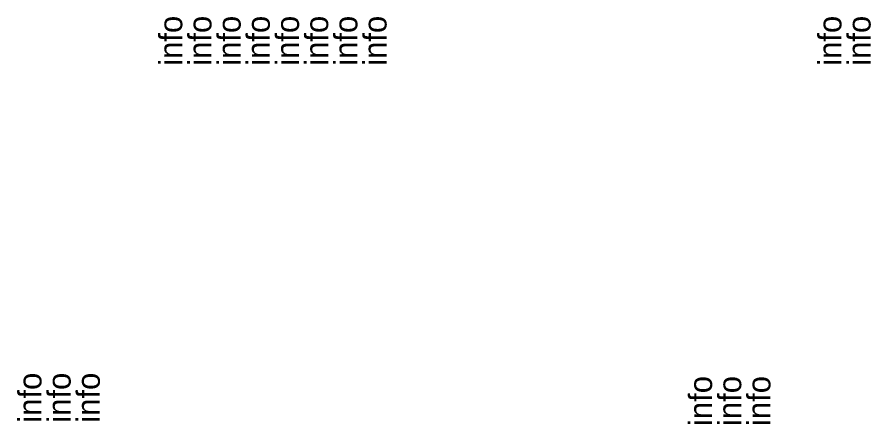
# Model space of a CAD drawing. Header units: millimetres. Extents: x 2151 to 5908, y -441 to 3322.
# Drawn here: x 3414.2 to 3561.7, y 3110.9 to 3181.1 of the extents above; entities that cross this region are included whole.
import ezdxf

# ---------------------------------------------------------------- set-up
doc = ezdxf.new("R2010")
doc.units = ezdxf.units.MM
doc.styles.add('CP_SIGNAL', font='cp_simplex.shx')

msp = doc.modelspace()

# ---------------------------------------------------------------- texts
at = {"char_height": 4, "width": 50, "attachment_point": 1, "rotation": 90, "style": 'CP_SIGNAL'}
for s, insert in [('\\pxi0,l1,r0.5,ql;^I^Iinfo', (3438.74, 3140.66)), ('\\pxi0,l1,r0.5,ql;^I^Iinfo', (3443.78, 3140.66)), ('\\pxi0,l1,r0.5,ql;^I^Iinfo', (3448.82, 3140.66)), ('\\pxi0,l1,r0.5,ql;^I^Iinfo', (3453.86, 3140.66)), ('\\pxi0,l1,r0.5,ql;^I^Iinfo', (3458.9, 3140.66)), ('\\pxi0,l1,r0.5,ql;^I^Iinfo', (3463.94, 3140.66)), ('\\pxi0,l1,r0.5,ql;^I^Iinfo', (3468.98, 3140.66)), ('\\pxi0,l1,r0.5,ql;^I^Iinfo', (3474.02, 3140.66)), ('\\pxi0,l1,r0.5,ql;^I^Iinfo', (3552.58, 3140.66)), ('\\pxi0,l1,r0.5,ql;^I^Iinfo', (3557.62, 3140.66)), ('\\pxi0,l1,sm1,qj;info ', (3414.42, 3107.08)), ('\\pxi0,l1,sm1,qj;info ', (3419.46, 3107.08)), ('\\pxi0,l1,sm1,qj;info ', (3424.5, 3107.08)), ('\\pxi0,l1,sm1,qj;info ', (3530.24, 3106.51)), ('\\pxi0,l1,sm1,qj;info ', (3535.28, 3106.51)), ('\\pxi0,l1,sm1,qj;info ', (3540.32, 3106.51))]:
    msp.add_mtext(s, dxfattribs=dict(at, insert=insert))

doc.saveas('drawing.dxf')
